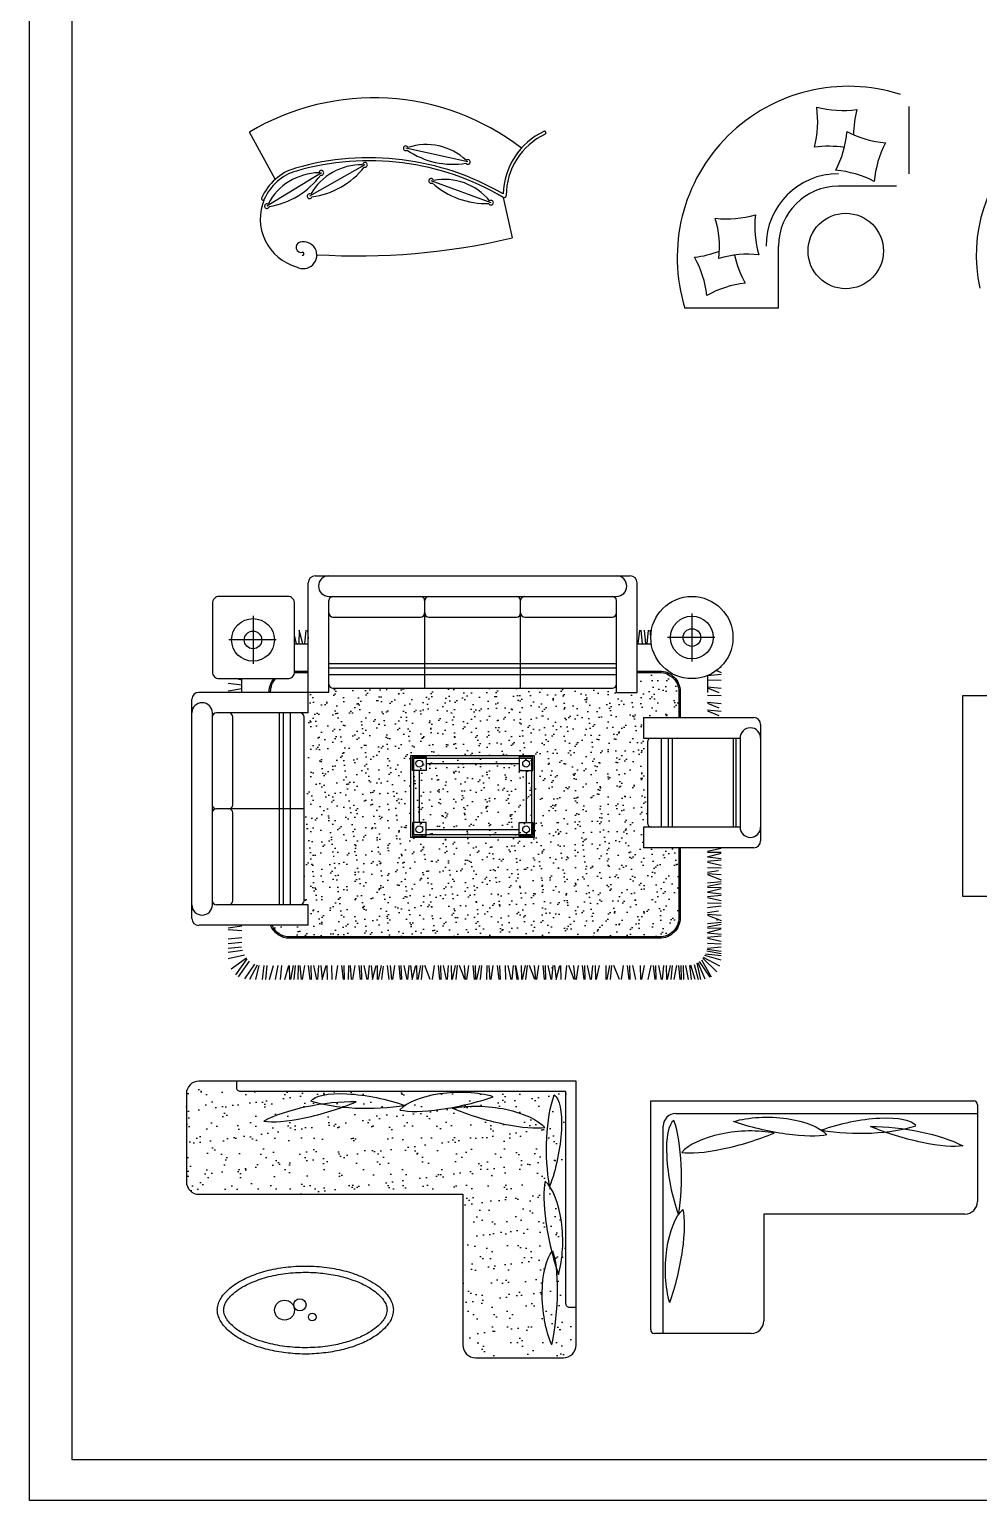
# Model space of a CAD drawing. Header units: inches. Extents: x 10.7 to 53.2, y 13 to 37.8.
# Drawn here: x 32.17 to 39.73, y 13.03 to 24.73 of the extents above; entities that cross this region are included whole.
import ezdxf

# ---------------------------------------------------------------- set-up
doc = ezdxf.new("R2010")
doc.units = ezdxf.units.IN
doc.header["$MEASUREMENT"] = 0
for name, color, linetype in [('02', 2, 'Continuous'), ('1', 1, 'Continuous'), ('4', 4, 'Continuous'), ('8', 8, 'Continuous'), ('kadrbm', 4, 'Continuous')]:
    doc.layers.add(name, color=color, linetype=linetype)

# ---------------------------------------------------------------- blocks, each defined once
blk = doc.blocks.new('kadrbm')
at = {"layer": 'kadrbm', "color": 4}
blk.add_lwpolyline([(0, 0), (0, 24.797), (21, 24.797), (21, 0), (0, 0)], close=True, dxfattribs=at)
blk.add_lwpolyline([(20.663, 0.326), (20.663, 24.46), (0.337, 24.46), (0.337, 0.326), (20.663, 0.326)], dxfattribs=at)

msp = doc.modelspace()

# ---------------------------------------------------------------- hatches: boundary and pattern name
at = {"layer": '1'}
h = msp.add_hatch(dxfattribs=at)
h.set_pattern_fill('AR-SAND', color=256, scale=0.07, angle=90, style=0)
h.set_pattern_definition([(127.5, (173.40136, -25.72821), (-0.13487766, -0.004409535), [0, -0.1064, 0, -0.119, 0, -0.11375]), (97.5, (173.40136, -25.72821), (-0.19755022, 0.12388437), [0, -0.0574, 0, -0.0959, 0, -0.03675]), (57.5, (173.40136, -25.81431), (-0.00039613, 0.21798993), [0, -0.035, 0, -0.126, 0, -0.1645]), (47.5, (173.40136, -25.81431), (-0.0614373, 0.21042886), [0, -0.0175, 0, -0.0826, 0, -0.0945])])
h.paths.add_polyline_path([(37.34, 18.221), (37.058, 18.221), (37.058, 18.385), (37.123, 18.385, -0.414214), (37.09, 18.418), (37.09, 19.061, -0.414214), (37.123, 19.093), (37.058, 19.093), (37.058, 19.257), (37.34, 19.257), (37.34, 19.463, 0.414214), (37.187, 19.615), (37.008, 19.615), (37.008, 19.457), (36.844, 19.457), (36.844, 19.522, -0.414214), (36.811, 19.49), (34.588, 19.49, -0.414214), (34.555, 19.522), (34.555, 19.457), (34.392, 19.457), (34.392, 19.293), (34.326, 19.293, -0.414214), (34.359, 19.261), (34.359, 17.8, -0.414214), (34.326, 17.767), (34.392, 17.767), (34.392, 17.604), (34.104, 17.604, 0.300181), (34.244, 17.511), (37.187, 17.511, 0.414214), (37.34, 17.664)])
h.paths.add_polyline_path([(36.19, 18.302), (35.209, 18.302), (35.209, 18.956), (36.19, 18.956)], flags=16)
h.paths.add_polyline_path([(36.179, 18.312), (36.07, 18.312), (36.07, 18.323), (35.329, 18.323), (35.329, 18.312), (35.22, 18.312), (35.22, 18.421), (35.231, 18.421), (35.231, 18.836), (35.22, 18.836), (35.22, 18.945), (35.329, 18.945), (35.329, 18.934), (36.07, 18.934), (36.07, 18.945), (36.179, 18.945), (36.179, 18.836), (36.168, 18.836), (36.168, 18.421), (36.179, 18.421)], flags=0)
h.paths.add_polyline_path([(36.097, 18.367, -1), (36.152, 18.367, -1)], flags=0)
h.paths.add_polyline_path([(36.097, 18.89, -1), (36.152, 18.89, -1)], flags=0)
h.paths.add_polyline_path([(35.247, 18.367, -1), (35.302, 18.367, -1)], flags=0)
h.paths.add_polyline_path([(35.247, 18.89, -1), (35.302, 18.89, -1)], flags=0)
at = {"layer": '8'}
h = msp.add_hatch(dxfattribs=at)
h.set_pattern_fill('AR-SAND', color=256, scale=0.1, style=0)
h.set_pattern_definition([(37.5, (172.06202, -21.54923), (-0.00629934, 0.19268238), [0, -0.152, 0, -0.17, 0, -0.1625]), (7.5, (172.06202, -21.54923), (0.17697767, 0.2822146), [0, -0.082, 0, -0.137, 0, -0.0525]), (327.5, (171.93902, -21.54923), (0.31141419, 0.0005659), [0, -0.05, 0, -0.18, 0, -0.235]), (317.5, (171.93902, -21.54923), (0.30061266, 0.08776756), [0, -0.025, 0, -0.118, 0, -0.135])])
h.paths.add_polyline_path([(36.442, 16.282), (33.852, 16.282, -0.414214), (33.822, 16.312), (33.822, 16.364), (33.522, 16.364, 0.414214), (33.422, 16.264), (33.422, 15.564, 0.414214), (33.522, 15.464), (35.622, 15.464), (35.622, 14.264, 0.414214), (35.722, 14.164), (36.422, 14.164, 0.414214), (36.522, 14.264), (36.522, 14.564), (36.472, 14.564, -0.414214), (36.442, 14.594)])
edge = h.paths.add_edge_path(flags=16)
edge.add_ellipse((35.808, 16.186), major_axis=(-0.53, 0.156), ratio=0.227197, start_angle=63.5113, end_angle=155.2046, ccw=False)
edge.add_ellipse((35.818, 15.961), major_axis=(0.488, -0.048), ratio=0.406648, start_angle=23.0047, end_angle=127.0285, ccw=False)
edge = h.paths.add_edge_path(flags=16)
edge.add_ellipse((35.599, 16.296), major_axis=(0.539, 0.121), ratio=0.227197, start_angle=204.7954, end_angle=296.4887, ccw=False)
edge.add_ellipse((35.574, 16.072), major_axis=(0.485, 0.012), ratio=0.417048, start_angle=147.4434, end_angle=158.4092, ccw=False)
edge.add_ellipse((34.858, 16.311), major_axis=(0.577, 0), ratio=0.286584, start_angle=249.8068, end_angle=301.7604, ccw=False)
edge.add_ellipse((34.505, 16.238), major_axis=(0.53, 0.156), ratio=0.227197, start_angle=204.7954, end_angle=282.9871, ccw=False)
edge.add_ellipse((34.495, 16.013), major_axis=(0.57, 0.091), ratio=0.286584, start_angle=86.7598, end_angle=140.4606, ccw=False)
edge.add_ellipse((34.858, 16.311), major_axis=(0.577, 0), ratio=0.286584, start_angle=219.5394, end_angle=231.8271, ccw=False)
edge.add_ellipse((34.904, 16.09), major_axis=(0.498, -0.1), ratio=0.288349, start_angle=62.0625, end_angle=173.1504, ccw=False)
edge.add_ellipse((35.574, 16.072), major_axis=(0.485, 0.012), ratio=0.417048, start_angle=52.7611, end_angle=147.4126, ccw=False)
edge = h.paths.add_edge_path(flags=16)
edge.add_ellipse((36.438, 15.09), major_axis=(0.121, -0.539), ratio=0.227197, start_angle=204.7954, end_angle=275.9274, ccw=False)
edge.add_ellipse((36.214, 15.114), major_axis=(0.012, -0.485), ratio=0.417048, start_angle=147.444, end_angle=158.4092, ccw=False)
edge.add_ellipse((36.453, 15.821), major_axis=(0, 0.561), ratio=0.295189, start_angle=39.4876, end_angle=121.7074, ccw=False)
edge.add_ellipse((36.232, 15.778), major_axis=(0.1, 0.483), ratio=0.296642, start_angle=242.2261, end_angle=353.3137, ccw=False)
edge.add_ellipse((36.214, 15.114), major_axis=(0.012, -0.485), ratio=0.417048, start_angle=52.7611, end_angle=147.4123, ccw=False)
edge.add_ellipse((36.438, 15.09), major_axis=(0.121, -0.539), ratio=0.227197, start_angle=289.9604, end_angle=296.4887, ccw=False)
edge.add_ellipse((36.238, 14.521), major_axis=(-0.049, -0.55), ratio=0.227197, start_angle=63.5113, end_angle=131.8913, ccw=False)
edge.add_ellipse((36.457, 14.575), major_axis=(-0.049, 0.487), ratio=0.406648, start_angle=25.3407, end_angle=127.0285, ccw=False)

# ---------------------------------------------------------------- linework, layer by layer
at = {"layer": '02'}
for p, q in [((34.297, 19.844), (34.283, 19.912)), ((34.318, 19.953), (34.316, 19.844)), ((34.349, 19.844), (34.32, 19.953)), ((34.373, 19.953), (34.361, 19.844)), ((34.385, 19.953), (34.392, 19.883)), ((37.026, 19.953), (37.014, 19.844)), ((37.039, 19.953), (37.048, 19.844)), ((37.064, 19.953), (37.074, 19.844)), ((37.097, 19.953), (37.085, 19.844)), ((37.117, 19.899), (37.111, 19.953)), ((33.863, 19.555), (33.81, 19.566)), ((37.569, 19.591), (37.678, 19.603)), ((37.678, 19.552), (37.569, 19.554)), ((37.639, 19.631), (37.678, 19.615)), ((37.678, 19.655), (37.668, 19.655)), ((33.863, 19.514), (33.754, 19.527)), ((33.754, 19.47), (33.863, 19.487)), ((37.678, 19.489), (37.569, 19.499)), ((37.569, 19.493), (37.659, 19.457)), ((37.678, 19.43), (37.569, 19.432)), ((37.678, 19.367), (37.569, 19.377)), ((37.569, 19.371), (37.659, 19.335)), ((37.678, 19.305), (37.569, 19.315)), ((37.569, 19.309), (37.659, 19.273)), ((35.329, 18.89), (36.07, 18.89)), ((35.275, 18.836), (35.275, 18.421)), ((36.125, 18.836), (36.125, 18.421)), ((35.329, 18.367), (36.07, 18.367)), ((37.569, 18.195), (37.678, 18.217)), ((37.678, 18.182), (37.569, 18.184)), ((37.569, 18.149), (37.678, 18.178)), ((37.678, 18.133), (37.569, 18.145)), ((37.678, 18.121), (37.569, 18.111)), ((37.678, 18.08), (37.569, 18.103)), ((37.569, 18.064), (37.678, 18.061)), ((37.569, 18.028), (37.656, 18.041)), ((37.678, 18.005), (37.569, 18.014)), ((37.569, 18.008), (37.678, 17.965)), ((37.569, 17.941), (37.678, 17.953)), ((37.569, 17.915), (37.678, 17.937)), ((37.678, 17.902), (37.569, 17.904)), ((37.569, 17.869), (37.678, 17.898)), ((37.678, 17.853), (37.569, 17.865)), ((37.678, 17.841), (37.569, 17.831)), ((37.678, 17.8), (37.569, 17.823)), ((37.569, 17.784), (37.678, 17.781)), ((37.569, 17.746), (37.678, 17.758)), ((37.569, 17.705), (37.656, 17.718)), ((37.678, 17.681), (37.569, 17.691)), ((37.569, 17.685), (37.678, 17.642)), ((33.754, 17.583), (33.863, 17.599)), ((33.863, 17.559), (33.754, 17.568)), ((37.569, 17.618), (37.678, 17.63)), ((37.569, 17.591), (37.678, 17.614)), ((37.678, 17.578), (37.569, 17.581)), ((37.569, 17.546), (37.678, 17.575)), ((33.754, 17.496), (33.863, 17.507)), ((33.754, 17.458), (33.863, 17.469)), ((37.678, 17.53), (37.569, 17.542)), ((37.678, 17.518), (37.569, 17.508)), ((37.678, 17.476), (37.569, 17.5)), ((37.569, 17.461), (37.678, 17.457)), ((33.754, 17.423), (33.861, 17.434)), ((33.868, 17.403), (33.754, 17.389)), ((33.883, 17.367), (33.754, 17.338)), ((33.899, 17.343), (33.778, 17.255)), ((33.815, 17.21), (33.906, 17.336)), ((37.521, 17.33), (37.596, 17.195)), ((37.642, 17.234), (37.532, 17.343)), ((37.667, 17.28), (37.536, 17.348)), ((37.678, 17.327), (37.547, 17.364)), ((37.553, 17.377), (37.678, 17.364)), ((37.678, 17.378), (37.562, 17.399)), ((37.565, 17.413), (37.678, 17.399)), ((37.569, 17.423), (37.678, 17.434)), ((33.836, 17.195), (33.924, 17.319)), ((33.965, 17.294), (33.885, 17.177)), ((33.985, 17.288), (33.925, 17.174)), ((33.997, 17.285), (33.973, 17.174)), ((34.038, 17.283), (34.025, 17.174)), ((34.062, 17.283), (34.052, 17.174)), ((34.084, 17.174), (34.114, 17.283)), ((34.131, 17.174), (34.153, 17.283)), ((34.179, 17.283), (34.169, 17.174)), ((34.206, 17.174), (34.236, 17.283)), ((34.24, 17.283), (34.242, 17.174)), ((34.252, 17.174), (34.275, 17.283)), ((34.279, 17.174), (34.291, 17.283)), ((34.311, 17.174), (34.313, 17.283)), ((34.324, 17.283), (34.334, 17.174)), ((34.347, 17.174), (34.363, 17.283)), ((34.392, 17.283), (34.404, 17.174)), ((34.417, 17.174), (34.414, 17.283)), ((34.433, 17.283), (34.456, 17.174)), ((34.474, 17.283), (34.464, 17.174)), ((34.491, 17.283), (34.503, 17.174)), ((34.503, 17.174), (34.533, 17.283)), ((34.539, 17.283), (34.541, 17.174)), ((34.583, 17.174), (34.58, 17.283)), ((34.611, 17.174), (34.627, 17.283)), ((34.656, 17.283), (34.668, 17.174)), ((34.681, 17.174), (34.678, 17.283)), ((34.711, 17.174), (34.714, 17.283)), ((34.725, 17.283), (34.734, 17.174)), ((34.747, 17.174), (34.764, 17.283)), ((34.793, 17.283), (34.805, 17.174)), ((34.818, 17.174), (34.814, 17.283)), ((34.833, 17.283), (34.857, 17.174)), ((34.875, 17.283), (34.865, 17.174)), ((34.892, 17.283), (34.904, 17.174)), ((34.904, 17.174), (34.933, 17.283)), ((34.939, 17.283), (34.941, 17.174)), ((34.95, 17.174), (34.973, 17.283)), ((34.978, 17.174), (34.989, 17.278)), ((35.036, 17.174), (35.021, 17.283)), ((35.043, 17.283), (35.053, 17.174)), ((35.064, 17.174), (35.081, 17.283)), ((35.111, 17.283), (35.123, 17.174)), ((35.136, 17.174), (35.132, 17.283)), ((35.153, 17.283), (35.176, 17.174)), ((35.192, 17.283), (35.182, 17.174)), ((35.206, 17.283), (35.217, 17.174)), ((35.219, 17.174), (35.248, 17.283)), ((35.253, 17.283), (35.256, 17.174)), ((35.265, 17.174), (35.287, 17.283)), ((35.292, 17.174), (35.304, 17.283)), ((35.362, 17.174), (35.319, 17.283)), ((35.379, 17.174), (35.395, 17.283)), ((35.425, 17.283), (35.437, 17.174)), ((35.45, 17.174), (35.446, 17.283)), ((35.466, 17.283), (35.489, 17.174)), ((35.506, 17.283), (35.497, 17.174)), ((35.528, 17.283), (35.53, 17.174)), ((35.54, 17.174), (35.562, 17.283)), ((35.568, 17.174), (35.579, 17.283)), ((35.637, 17.174), (35.594, 17.283)), ((35.632, 17.283), (35.641, 17.174)), ((35.654, 17.174), (35.67, 17.283)), ((35.7, 17.283), (35.712, 17.174)), ((35.725, 17.174), (35.721, 17.283)), ((35.734, 17.174), (35.756, 17.283)), ((35.762, 17.174), (35.773, 17.283)), ((35.813, 17.174), (35.816, 17.283)), ((35.827, 17.283), (35.837, 17.174)), ((35.848, 17.174), (35.864, 17.283)), ((35.895, 17.283), (35.908, 17.174)), ((35.92, 17.174), (35.916, 17.283)), ((35.964, 17.174), (35.96, 17.283)), ((35.98, 17.283), (36.003, 17.174)), ((36.021, 17.283), (36.011, 17.174)), ((36.038, 17.283), (36.05, 17.174)), ((36.065, 17.174), (36.043, 17.283)), ((36.085, 17.283), (36.088, 17.174)), ((36.096, 17.174), (36.119, 17.283)), ((36.124, 17.174), (36.136, 17.283)), ((36.195, 17.174), (36.152, 17.283)), ((36.189, 17.283), (36.199, 17.174)), ((36.21, 17.174), (36.227, 17.283)), ((36.257, 17.283), (36.269, 17.174)), ((36.282, 17.174), (36.278, 17.283)), ((36.299, 17.283), (36.322, 17.174)), ((36.338, 17.283), (36.328, 17.174)), ((36.352, 17.283), (36.364, 17.174)), ((36.365, 17.174), (36.394, 17.283)), ((36.399, 17.283), (36.402, 17.174)), ((36.439, 17.174), (36.45, 17.283)), ((36.508, 17.174), (36.465, 17.283)), ((36.503, 17.283), (36.513, 17.174)), ((36.525, 17.174), (36.541, 17.283)), ((36.571, 17.283), (36.583, 17.174)), ((36.596, 17.174), (36.592, 17.283)), ((36.612, 17.283), (36.635, 17.174)), ((36.652, 17.283), (36.643, 17.174)), ((36.674, 17.283), (36.677, 17.174)), ((36.686, 17.174), (36.709, 17.283)), ((36.758, 17.283), (36.76, 17.174)), ((36.77, 17.174), (36.792, 17.283)), ((36.797, 17.174), (36.808, 17.283)), ((36.867, 17.174), (36.824, 17.283)), ((36.883, 17.174), (36.9, 17.283)), ((36.929, 17.283), (36.942, 17.174)), ((36.954, 17.174), (36.951, 17.283)), ((36.971, 17.283), (36.994, 17.174)), ((37.033, 17.283), (37.035, 17.174)), ((37.045, 17.174), (37.067, 17.283)), ((37.097, 17.174), (37.119, 17.283)), ((37.136, 17.283), (37.148, 17.174)), ((37.161, 17.174), (37.157, 17.283)), ((37.177, 17.283), (37.2, 17.174)), ((37.217, 17.283), (37.208, 17.174)), ((37.239, 17.283), (37.242, 17.174)), ((37.251, 17.174), (37.274, 17.283)), ((37.279, 17.174), (37.29, 17.283)), ((37.303, 17.174), (37.325, 17.283)), ((37.337, 17.283), (37.349, 17.174)), ((37.362, 17.174), (37.358, 17.283)), ((37.38, 17.174), (37.377, 17.283)), ((37.418, 17.174), (37.396, 17.283)), ((37.44, 17.174), (37.427, 17.285)), ((37.47, 17.174), (37.436, 17.286)), ((37.462, 17.293), (37.493, 17.174)), ((37.482, 17.302), (37.512, 17.174)), ((37.49, 17.307), (37.546, 17.177)), ((37.59, 17.192), (37.505, 17.316))]:
    msp.add_line(p, q, dxfattribs=at)
for points in [[(34.283, 19.844), (34.392, 19.844)], [(37.008, 19.844), (37.12, 19.844)], [(33.863, 19.457), (33.863, 19.566)], [(34.282, 19.626), (34.392, 19.626)], [(34.282, 19.615), (34.392, 19.615)], [(37.569, 19.591), (37.569, 19.457)]]:
    msp.add_lwpolyline(points, dxfattribs=at)
for points in [[(34.081, 19.457), (34.081, 19.463, -0.173001), (34.118, 19.566, -0.173001)], [(34.092, 19.457), (34.092, 19.463, -0.188461), (34.132, 19.566, -0.188461)], [(37.008, 19.626), (37.187, 19.626, -0.414214), (37.351, 19.463), (37.351, 19.257)], [(37.008, 19.615), (37.187, 19.615, -0.414214), (37.34, 19.463), (37.34, 19.257)], [(37.351, 18.221), (37.351, 17.664, -0.414214), (37.187, 17.501), (34.244, 17.501, -0.307925), (34.092, 17.604)], [(37.34, 18.221), (37.34, 17.664, -0.414214), (37.187, 17.511), (34.244, 17.511, -0.300181), (34.104, 17.604)]]:
    msp.add_lwpolyline(points, format="xyb", dxfattribs=at)
for points in [[(35.329, 18.836), (35.22, 18.836), (35.22, 18.945), (35.329, 18.945)], [(35.231, 18.934), (36.168, 18.934), (36.168, 18.323), (35.231, 18.323)], [(36.07, 18.836), (36.179, 18.836), (36.179, 18.945), (36.07, 18.945)], [(35.329, 18.421), (35.22, 18.421), (35.22, 18.312), (35.329, 18.312)], [(36.07, 18.421), (36.179, 18.421), (36.179, 18.312), (36.07, 18.312)]]:
    msp.add_lwpolyline(points, close=True, dxfattribs=at)
for centre in [(35.275, 18.89), (36.125, 18.89), (35.275, 18.367), (36.125, 18.367)]:
    msp.add_circle(centre, 0.0272, dxfattribs=at)
for p in [(37.646, 17.648), (36.331, 17.265)]:
    msp.add_point(p, dxfattribs=at)
at = {"layer": '4'}
for p, q in [((39.173, 23.583), (39.173, 24.118)), ((34.128, 23.538), (33.924, 23.913)), ((35.662, 23.676), (35.167, 23.785)), ((34.843, 23.653), (34.402, 23.403)), ((34.496, 23.59), (34.063, 23.325)), ((35.846, 23.352), (35.369, 23.525)), ((39.073, 23.483), (38.61, 23.483)), ((35.943, 23.394), (36.015, 23.072)), ((38.134, 22.513), (38.134, 23.007)), ((38.134, 22.513), (37.388, 22.513)), ((34.446, 20.383), (36.953, 20.383)), ((34.392, 19.293), (34.392, 20.329)), ((37.008, 19.457), (37.008, 20.329)), ((34.555, 20.22), (36.844, 20.22)), ((34.555, 19.457), (34.555, 20.187)), ((35.318, 19.49), (35.318, 20.187)), ((36.081, 19.49), (36.081, 20.187)), ((36.844, 19.457), (36.844, 20.187)), ((34.588, 20.056), (35.285, 20.056)), ((35.351, 20.056), (36.048, 20.056)), ((36.114, 20.056), (36.811, 20.056)), ((34.555, 19.686), (36.844, 19.686)), ((34.555, 19.653), (36.844, 19.653)), ((34.555, 19.599), (36.844, 19.599)), ((34.555, 19.457), (33.52, 19.457)), ((34.588, 19.49), (36.811, 19.49)), ((36.844, 19.457), (37.008, 19.457)), ((39.601, 17.832), (39.601, 19.432)), ((39.601, 19.432), (40.401, 19.432)), ((33.465, 17.658), (33.465, 19.402)), ((33.629, 17.767), (33.629, 19.293)), ((34.392, 19.293), (33.661, 19.293)), ((33.792, 18.563), (33.792, 19.261)), ((34.163, 17.767), (34.163, 19.293)), ((34.195, 17.767), (34.195, 19.293)), ((34.25, 17.767), (34.25, 19.293)), ((34.359, 17.8), (34.359, 19.261)), ((37.058, 19.257), (37.936, 19.257)), ((37.058, 19.257), (37.058, 19.093)), ((37.991, 19.202), (37.991, 18.276)), ((37.058, 19.093), (37.827, 19.093)), ((37.199, 19.093), (37.199, 18.385)), ((37.254, 19.093), (37.254, 18.385)), ((37.287, 19.093), (37.287, 18.385)), ((37.773, 19.093), (37.773, 18.385)), ((37.794, 19.093), (37.794, 18.385)), ((37.827, 19.093), (37.827, 18.385)), ((37.09, 19.061), (37.09, 18.418)), ((34.359, 18.53), (33.661, 18.53)), ((33.792, 17.8), (33.792, 18.498)), ((37.827, 18.385), (37.058, 18.385)), ((37.058, 18.385), (37.058, 18.221)), ((37.936, 18.221), (37.058, 18.221)), ((40.401, 17.832), (39.601, 17.832)), ((34.392, 17.767), (33.661, 17.767)), ((34.392, 17.604), (34.392, 17.767)), ((34.392, 17.604), (33.52, 17.604)), ((37.116, 14.387), (37.116, 16.207)), ((37.116, 16.207), (39.686, 16.207)), ((39.716, 16.177), (39.716, 15.407)), ((37.316, 16.107), (39.716, 16.107)), ((37.216, 14.357), (37.216, 16.007)), ((38.016, 15.307), (38.016, 14.457)), ((39.616, 15.307), (38.016, 15.307)), ((37.916, 14.357), (37.146, 14.357))]:
    msp.add_line(p, q, dxfattribs=at)
for points in [[(35.943, 23.422, 0.204169), (34.29, 23.627, 0.225783), (34.02, 23.388)], [(35.943, 23.394, 0.205889), (34.297, 23.604, 0.225783), (34.042, 23.379, 0.222056)], [(34.041, 23.378, 0.452612), (34.299, 22.842, 1.486642), (34.326, 23.039, 0.999999), (34.347, 22.958)], [(34.351, 22.935, 0.007681), (34.353, 22.935)], [(36.522, 16.364), (33.522, 16.364, 0.414214), (33.422, 16.264), (33.422, 15.564, 0.414214), (33.522, 15.464), (35.622, 15.464)], [(36.442, 16.282), (33.852, 16.282, -0.414214), (33.822, 16.312), (33.822, 16.364)], [(35.622, 15.464), (35.622, 14.264, 0.414214), (35.722, 14.164), (36.422, 14.164, 0.414214), (36.522, 14.264), (36.522, 16.364)], [(36.522, 14.564), (36.472, 14.564, -0.414214), (36.442, 14.594), (36.442, 16.282)]]:
    msp.add_lwpolyline(points, format="xyb", dxfattribs=at)
msp.add_lwpolyline([(33.683, 19.566), (34.228, 19.566, 0.414214), (34.283, 19.62), (34.283, 20.165, 0.414214), (34.228, 20.22), (33.683, 20.22, 0.414214), (33.629, 20.165), (33.629, 19.62, 0.414214)], format="xyb", close=True, dxfattribs=at)
for points in [[(33.952, 20.066), (33.952, 19.685)], [(37.443, 20.085), (37.444, 19.703)], [(34.135, 19.874), (33.76, 19.874)], [(37.627, 19.893), (37.251, 19.893)]]:
    msp.add_lwpolyline(points, dxfattribs=at)
msp.add_lwpolyline([(35.209, 18.956), (36.19, 18.956), (36.19, 18.302), (35.209, 18.302)], close=True, dxfattribs=at)
for centre, radius in [((38.668, 22.968), 0.3), ((37.444, 19.893), 0.327), ((33.952, 19.874), 0.17), ((37.444, 19.893), 0.17), ((33.952, 19.874), 0.07), ((37.444, 19.893), 0.07), ((34.325, 14.585), 0.0487), ((34.203, 14.543), 0.0792), ((34.423, 14.488), 0.0304)]:
    msp.add_circle(centre, radius, dxfattribs=at)
for centre, radius, start, end in [((38.689, 22.916), 1.362, 72.296, 197.1958), ((34.912, 22.258), 1.928, 52.4222, 120.8646), ((37.637, 23.998), 0.808, 345.2985, 8.1409), ((38.642, 24.894), 0.808, 255.2985, 278.1409), ((40.918, 22.932), 1.212, 70.2407, 192.3234), ((39.538, 23.889), 0.808, 165.2985, 179.7581), ((36.511, 23.406), 0.569, 115.5383, 178.4145), ((36.511, 23.406), 0.545, 115.5383, 179.6464), ((36.271, 23.909), 0.012, 295.5383, 115.5383), ((37.873, 23.986), 0.808, 332.2699, 355.1123), ((39.054, 24.633), 0.808, 242.2699, 265.1123), ((35.167, 23.785), 0.0187, 19.5103, 305.3028), ((35.541, 24.305), 0.647, 235.862, 279.3727), ((35.331, 23.35), 0.465, 46.8738, 108.3609), ((38.533, 22.993), 0.808, 81.1788, 98.1409), ((39.7, 23.452), 0.808, 152.2699, 175.1123), ((34.815, 23.189), 0.465, 88.8535, 150.3406), ((34.843, 23.653), 0.0187, 251.9116, 177.7041), ((35.662, 23.676), 0.0187, 209.932, 135.7244), ((34.483, 23.125), 0.465, 90.7599, 152.247), ((33.972, 23.959), 0.647, 279.7481, 323.2588), ((34.332, 24.039), 0.647, 277.8417, 321.3524), ((34.496, 23.59), 0.0187, 253.818, 179.6105), ((35.369, 23.525), 0.0187, 11.9507, 297.7431), ((35.475, 23.072), 0.465, 39.3141, 100.8012), ((38.61, 23.007), 0.576, 90, 180), ((38.519, 22.805), 0.808, 62.2699, 85.1123), ((34.402, 23.403), 0.0187, 61.49, 347.2824), ((35.808, 23.992), 0.647, 228.3024, 271.813), ((35.95, 23.41), 0.0171, 246.3886, 0.0913), ((38.61, 23.007), 0.476, 90, 180), ((34.031, 23.384), 0.012, 156.8886, 336.8886), ((34.063, 23.325), 0.0187, 63.3964, 349.1888), ((35.846, 23.352), 0.0187, 202.3723, 128.1647), ((37.722, 24.031), 0.808, 263.5162, 286.3586), ((36.855, 23), 0.808, 353.5162, 16.3586), ((38.752, 23.164), 0.808, 173.5162, 196.3586), ((34.782, 28.306), 5.377, 266.5642, 283.2489), ((34.345, 22.946), 0.0125, 263.3972, 115.6826), ((37.373, 23.721), 0.808, 276.5448, 291.0044), ((37.886, 22.134), 0.808, 83.5162, 106.3586), ((36.761, 22.522), 0.808, 6.5448, 29.3872), ((38.572, 23.109), 0.808, 192.4251, 209.3872), ((37.96, 21.91), 0.808, 96.5448, 119.3872), ((34.446, 20.329), 0.0545, 90, 180), ((34.555, 20.302), 0.0818, 90, 270), ((36.844, 20.302), 0.0818, 270, 90), ((36.953, 20.329), 0.0545, 0, 90), ((34.588, 20.187), 0.0327, 90, 180), ((35.285, 20.187), 0.0327, 0, 90), ((35.351, 20.187), 0.0327, 90, 180), ((36.048, 20.187), 0.0327, 0, 90), ((36.114, 20.187), 0.0327, 90, 180), ((36.811, 20.187), 0.0327, 0, 90), ((34.588, 20.089), 0.0327, 180, 270), ((35.285, 20.089), 0.0327, 270, 0), ((35.351, 20.089), 0.0327, 180, 270), ((36.048, 20.089), 0.0327, 270, 0), ((36.114, 20.089), 0.0327, 180, 270), ((36.811, 20.089), 0.0327, 270, 0), ((33.52, 19.402), 0.0545, 90, 180), ((34.588, 19.522), 0.0327, 180, 270), ((36.811, 19.522), 0.0327, 270, 0), ((33.547, 19.293), 0.0818, 0, 180), ((33.661, 19.261), 0.0327, 90, 180), ((33.759, 19.261), 0.0327, 0, 90), ((34.326, 19.261), 0.0327, 0, 90), ((37.936, 19.202), 0.0545, 0, 90), ((37.123, 19.061), 0.0327, 90, 180), ((37.909, 19.093), 0.0818, 0, 180), ((33.661, 18.563), 0.0327, 180, 270), ((33.661, 18.498), 0.0327, 90, 180), ((33.759, 18.563), 0.0327, 270, 0), ((33.759, 18.498), 0.0327, 0, 90), ((37.123, 18.418), 0.0327, 180, 270), ((37.909, 18.385), 0.0818, 180, 0), ((37.936, 18.276), 0.0545, 270, 0), ((33.661, 17.8), 0.0327, 180, 270), ((33.759, 17.8), 0.0327, 270, 0), ((34.326, 17.8), 0.0327, 270, 0), ((33.547, 17.767), 0.0818, 180, 0), ((33.52, 17.658), 0.0545, 180, 270), ((39.686, 16.177), 0.03, 0, 90), ((37.316, 16.007), 0.1, 90, 180), ((39.616, 15.407), 0.1, 270, 0), ((37.916, 14.457), 0.1, 270, 0), ((37.146, 14.387), 0.03, 180, 270)]:
    msp.add_arc(centre, radius, start, end, dxfattribs=at)
at = {"layer": '4', "extrusion": (0, 0, -1)}
for centre, major_axis, ratio, start_param, end_param in [((34.904, 16.09), (0.498, -0.1), 0.288349, 3.261141, 5.200297), ((34.858, 16.311), (0.577, 0), 0.286584, 1.015925, 2.451501), ((35.818, 15.961), (0.488, -0.048), 0.406648, 4.066119, 5.881677), ((36.453, 15.821), (0, 0.561), 0.295189, 4.158422, 5.593997), ((36.232, 15.778), (0.1, 0.483), 0.296642, 0.116698, 2.055855), ((35.808, 16.186), (-0.53, 0.156), 0.227197, 3.574353, 5.174705), ((38.064, 15.875), (-0.485, 0.012), 0.417048, 0.920855, 2.764762), ((38.04, 16.099), (-0.539, 0.121), 0.227197, 3.574353, 5.174705), ((39.143, 15.816), (-0.57, 0.091), 0.286584, 1.015925, 2.451501), ((39.133, 16.042), (-0.53, 0.156), 0.227197, 3.574353, 5.174705), ((37.436, 14.891), (-0.012, -0.485), 0.417048, 0.920855, 2.764762), ((37.211, 14.866), (-0.121, -0.539), 0.227197, 3.574353, 5.174705), ((36.457, 14.575), (-0.049, 0.487), 0.406648, 4.066119, 5.881677), ((36.238, 14.521), (-0.049, -0.55), 0.227197, 3.574353, 5.174705)]:
    msp.add_ellipse(centre, major_axis=major_axis, ratio=ratio, start_param=start_param, end_param=end_param, dxfattribs=at)
at = {"layer": '4'}
for centre, major_axis, ratio, start_param, end_param in [((35.574, 16.072), (0.485, 0.012), 0.417048, 0.920855, 2.764762), ((34.495, 16.013), (0.57, 0.091), 0.286584, 1.015925, 2.451501), ((34.505, 16.238), (0.53, 0.156), 0.227197, 3.574353, 5.174705), ((35.599, 16.296), (0.539, 0.121), 0.227197, 3.574353, 5.174705), ((37.417, 15.561), (0.1, -0.498), 0.288349, 3.261141, 5.200297), ((37.196, 15.607), (0, -0.577), 0.286584, 1.015925, 2.451501), ((38.734, 15.894), (-0.498, -0.1), 0.288349, 3.261141, 5.200297), ((37.82, 15.764), (-0.488, -0.048), 0.406648, 4.066119, 5.881677), ((37.83, 15.99), (0.53, 0.156), 0.227197, 3.574353, 5.174705), ((38.78, 16.115), (-0.577, 0), 0.286584, 1.015925, 2.451501), ((36.438, 15.09), (0.121, -0.539), 0.227197, 3.574353, 5.174705), ((36.214, 15.114), (0.012, -0.485), 0.417048, 0.920855, 2.764762)]:
    msp.add_ellipse(centre, major_axis=major_axis, ratio=ratio, start_param=start_param, end_param=end_param, dxfattribs=at)
for points, knots in [([(33.668, 14.544), (33.668, 14.532), (33.67, 14.52), (33.675, 14.496), (33.68, 14.484), (33.692, 14.458), (33.7, 14.445), (33.719, 14.418), (33.731, 14.405), (33.758, 14.378), (33.773, 14.365), (33.808, 14.339), (33.828, 14.326), (33.882, 14.296), (33.919, 14.278), (34, 14.248), (34.043, 14.235), (34.135, 14.214), (34.183, 14.206), (34.282, 14.196), (34.332, 14.193), (34.432, 14.194), (34.482, 14.198), (34.58, 14.21), (34.627, 14.219), (34.717, 14.242), (34.76, 14.256), (34.838, 14.287), (34.874, 14.305), (34.937, 14.344), (34.964, 14.364), (35.003, 14.401), (35.017, 14.417), (35.04, 14.449), (35.049, 14.464), (35.061, 14.494), (35.065, 14.509), (35.069, 14.537), (35.069, 14.551), (35.065, 14.579), (35.061, 14.594), (35.048, 14.624), (35.04, 14.639), (35.017, 14.671), (35.002, 14.687), (34.968, 14.719), (34.949, 14.735), (34.904, 14.765), (34.879, 14.779), (34.824, 14.806), (34.794, 14.819), (34.718, 14.846), (34.669, 14.859), (34.566, 14.88), (34.512, 14.887), (34.403, 14.894), (34.348, 14.895), (34.238, 14.888), (34.185, 14.882), (34.081, 14.862), (34.032, 14.849), (33.94, 14.818), (33.898, 14.8), (33.831, 14.763), (33.804, 14.746), (33.757, 14.709), (33.738, 14.691), (33.709, 14.657), (33.699, 14.642), (33.683, 14.613), (33.678, 14.598), (33.67, 14.571), (33.669, 14.558), (33.668, 14.544), (33.668, 14.544), (33.668, 14.544)], [0, 0, 0, 0, 0.129935, 0.129935, 0.25987, 0.25987, 0.389804, 0.389804, 0.519739, 0.519739, 0.649674, 0.649674, 0.779609, 0.779609, 0.981976, 0.981976, 1.184343, 1.184343, 1.38671, 1.38671, 1.589077, 1.589077, 1.791445, 1.791445, 1.993812, 1.993812, 2.196179, 2.196179, 2.398546, 2.398546, 2.600913, 2.600913, 2.755638, 2.755638, 2.910363, 2.910363, 3.065088, 3.065088, 3.219813, 3.219813, 3.374538, 3.374538, 3.529263, 3.529263, 3.683987, 3.683987, 3.838712, 3.838712, 3.993437, 3.993437, 4.148162, 4.148162, 4.370047, 4.370047, 4.591932, 4.591932, 4.813817, 4.813817, 5.035702, 5.035702, 5.257587, 5.257587, 5.479472, 5.479472, 5.660314, 5.660314, 5.841157, 5.841157, 5.987745, 5.987745, 6.134334, 6.134334, 6.280922, 6.280922, 6.283185, 6.283185, 6.283185, 6.283185]), ([(33.718, 14.544), (33.718, 14.538), (33.719, 14.532), (33.721, 14.519), (33.723, 14.512), (33.728, 14.498), (33.731, 14.491), (33.74, 14.475), (33.745, 14.467), (33.761, 14.446), (33.773, 14.433), (33.802, 14.406), (33.819, 14.392), (33.858, 14.366), (33.881, 14.353), (33.929, 14.329), (33.955, 14.318), (34.012, 14.297), (34.042, 14.288), (34.121, 14.267), (34.172, 14.258), (34.278, 14.246), (34.332, 14.243), (34.441, 14.245), (34.495, 14.249), (34.59, 14.263), (34.631, 14.271), (34.71, 14.292), (34.748, 14.305), (34.816, 14.332), (34.847, 14.348), (34.897, 14.378), (34.917, 14.392), (34.952, 14.421), (34.966, 14.435), (34.989, 14.462), (34.997, 14.475), (35.007, 14.495), (35.01, 14.502), (35.015, 14.516), (35.016, 14.523), (35.018, 14.533), (35.018, 14.537), (35.019, 14.544), (35.018, 14.548), (35.018, 14.557), (35.017, 14.562), (35.015, 14.572), (35.013, 14.577), (35.007, 14.595), (35, 14.608), (34.979, 14.638), (34.965, 14.654), (34.932, 14.684), (34.915, 14.697), (34.876, 14.723), (34.854, 14.736), (34.798, 14.763), (34.763, 14.777), (34.688, 14.802), (34.647, 14.813), (34.562, 14.83), (34.518, 14.836), (34.42, 14.844), (34.365, 14.845), (34.257, 14.84), (34.204, 14.834), (34.102, 14.816), (34.053, 14.804), (33.964, 14.774), (33.923, 14.756), (33.863, 14.724), (33.841, 14.71), (33.803, 14.683), (33.787, 14.668), (33.76, 14.641), (33.75, 14.627), (33.736, 14.605), (33.731, 14.597), (33.725, 14.582), (33.723, 14.575), (33.72, 14.563), (33.719, 14.558), (33.719, 14.549), (33.718, 14.547), (33.718, 14.544)], [0, 0, 0, 0, 0.100336, 0.100336, 0.200671, 0.200671, 0.301007, 0.301007, 0.401343, 0.401343, 0.549443, 0.549443, 0.697544, 0.697544, 0.845644, 0.845644, 0.993745, 0.993745, 1.141845, 1.141845, 1.368913, 1.368913, 1.595981, 1.595981, 1.823048, 1.823048, 2.011019, 2.011019, 2.19899, 2.19899, 2.386961, 2.386961, 2.544585, 2.544585, 2.702208, 2.702208, 2.859831, 2.859831, 2.96048, 2.96048, 3.061129, 3.061129, 3.124486, 3.124486, 3.187844, 3.187844, 3.263903, 3.263903, 3.339962, 3.339962, 3.519881, 3.519881, 3.6998, 3.6998, 3.846036, 3.846036, 3.992273, 3.992273, 4.183328, 4.183328, 4.374382, 4.374382, 4.565437, 4.565437, 4.792584, 4.792584, 5.019732, 5.019732, 5.24688, 5.24688, 5.474027, 5.474027, 5.629433, 5.629433, 5.784839, 5.784839, 5.940245, 5.940245, 6.054556, 6.054556, 6.147503, 6.147503, 6.237676, 6.237676, 6.283185, 6.283185, 6.283185, 6.283185])]:
    msp.add_open_spline(points, degree=3, knots=knots, dxfattribs=at)

# ---------------------------------------------------------------- block references
at = {"layer": 'kadrbm'}
msp.add_blockref('kadrbm', (32.173, 13.028), dxfattribs=at)

doc.saveas('drawing.dxf')
